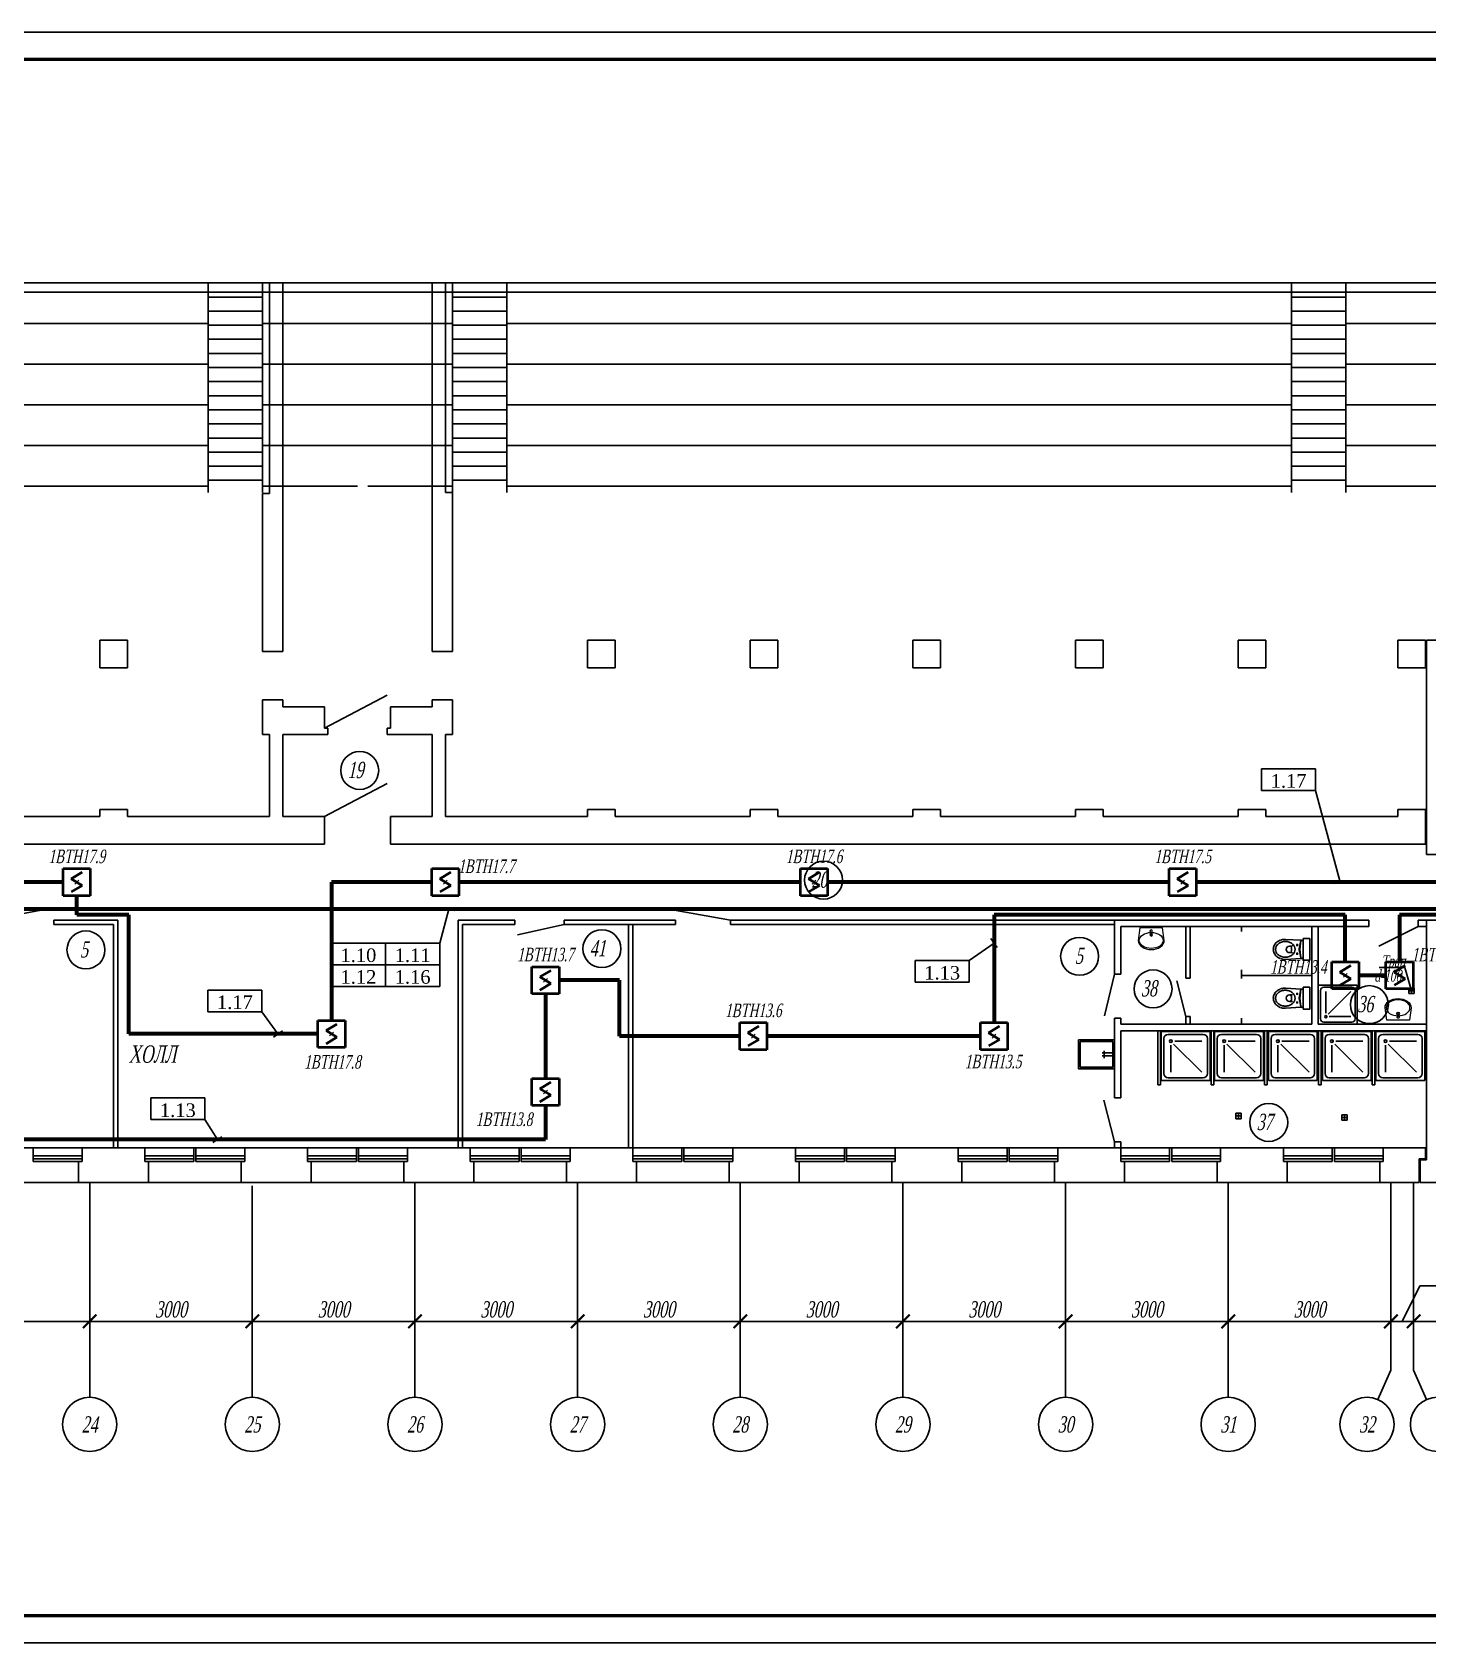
# Model space of a CAD drawing. Extents: x 0 to 1720, y -2086 to 3873.
# Drawn here: x 686.6 to 944, y -298 to -1 of the extents above; entities that cross this region are included whole.
import ezdxf
from ezdxf.enums import TextEntityAlignment as Align

# ---------------------------------------------------------------- set-up
doc = ezdxf.new("R2010")
doc.units = 0
doc.layers.add('EL_DEVICE', color=1, linetype='Continuous', lineweight=40)
doc.layers.add('EL_KABLE', color=9, linetype='Continuous', lineweight=60)
for name, color, linetype in [('EL_DEVICE_NAME', 7, 'Continuous'), ('FORMAT', 134, 'Continuous'), ('OSI', 5, 'Continuous'), ('PLAN', 2, 'Continuous'), ('SYS_PIN', 7, 'Continuous')]:
    doc.layers.add(name, color=color, linetype=linetype)
doc.styles.add('R2_5', font='times.ttf', dxfattribs={"width": 0.65, "oblique": 12, "height": 2.5})
doc.styles.get("Standard").update_dxf_attribs({"font": 'times.ttf'})

# ---------------------------------------------------------------- blocks, each defined once
blk = doc.blocks.new('PS_DAT_SMOKE')
at = {"layer": 'EL_DEVICE'}
for p, q in [((-2.5, 2.5), (2.5, 2.5)), ((-2.5, -2.5), (-2.5, 2.5)), ((1.01, 1.81), (-1.01, 0.61)), ((-1.01, 0.61), (1.01, -0.61)), ((2.5, 2.5), (2.5, -2.5)), ((2.5, -2.5), (-2.5, -2.5)), ((1.01, -0.61), (-1.01, -1.81))]:
    blk.add_line(p, q, dxfattribs=at)
blk = doc.blocks.new('CONNECTOR_SQUARE')
at = {"layer": 'SYS_PIN'}
for p, q in [((-0.35, 0.35), (0.35, -0.35)), ((0.35, 0.35), (-0.35, -0.35))]:
    blk.add_line(p, q, dxfattribs=at)
blk = doc.blocks.new('n')
for points in [[(-6527766, -4118616), (-6527107, -4118616), (-6527107, -4119151), (-6527766, -4119151)], [(-6527735, -4118647), (-6527137, -4118647), (-6527137, -4119120), (-6527735, -4119120)]]:
    blk.add_lwpolyline(points, close=True)
for points in [[(-6527735, -4118854), (-6527544, -4118854)], [(-6527735, -4118910), (-6527544, -4118910)], [(-6527580, -4118817), (-6527580, -4118951)]]:
    blk.add_lwpolyline(points)
blk = doc.blocks.new('PL_SHOWER_TRAY')
for p, q in [((0.45, 0.9), (-0.45, 0.9)), ((-0.45, 0.9), (-0.45, 0)), ((0.45, 0), (0.45, 0.9)), ((-0.4, 0.125), (-0.4, 0.775)), ((-0.325, 0.85), (0.325, 0.85)), ((-0.275, 0.25), (-0.275, 0.75)), ((-0.222, 0.228), (0.3, 0.75)), ((0.4, 0.125), (0.4, 0.775)), ((-0.45, 0), (0.45, 0)), ((-0.325, 0.05), (0.325, 0.05)), ((-0.2, 0.175), (0.3, 0.175))]:
    blk.add_line(p, q)
blk.add_circle((-0.275, 0.175), 0.025)
for centre, start, end in [((-0.325, 0.775), 90, 180), ((0.325, 0.775), 360, 90), ((-0.325, 0.125), 180, 270), ((0.325, 0.125), 270, 360)]:
    blk.add_arc(centre, 0.075, start, end)
blk = doc.blocks.new('PODDON')
at = {"xscale": -1000, "yscale": 1000, "zscale": 1000, "rotation": 270}
blk.add_blockref('PL_SHOWER_TRAY', (-338, -13), dxfattribs=at)
blk = doc.blocks.new('раковина')
at = {"lineweight": 0}
for p, q in [((471040, 84579), (471009, 84347)), ((471029, 84347), (471034, 84376)), ((471034, 84376), (471046, 84404)), ((471459, 84579), (471040, 84579)), ((471040, 84578), (471040, 84578)), ((471046, 84404), (471067, 84429)), ((471067, 84429), (471094, 84451)), ((471094, 84451), (471127, 84470)), ((471127, 84470), (471165, 84483)), ((471165, 84483), (471207, 84492)), ((471207, 84492), (471250, 84495)), ((471231, 84521), (471231, 84525)), ((471233, 84489), (471231, 84521)), ((471236, 84481), (471241, 84439)), ((471239, 84502), (471261, 84502)), ((471239, 84502), (471261, 84502)), ((471239, 84490), (471239, 84502)), ((471250, 84495), (471293, 84492)), ((471259, 84439), (471264, 84481)), ((471261, 84502), (471261, 84490)), ((471267, 84489), (471269, 84521)), ((471269, 84521), (471269, 84525)), ((471293, 84492), (471334, 84483)), ((471334, 84483), (471372, 84470)), ((471372, 84470), (471405, 84451)), ((471405, 84451), (471433, 84429)), ((471433, 84429), (471453, 84404)), ((471453, 84404), (471466, 84376)), ((471489, 84347), (471459, 84579)), ((471459, 84578), (471459, 84578)), ((471466, 84376), (471469, 84347)), ((471009, 84347), (471014, 84314)), ((471014, 84314), (471028, 84283)), ((471028, 84283), (471050, 84253)), ((471034, 84318), (471029, 84347)), ((471046, 84291), (471034, 84318)), ((471067, 84265), (471046, 84291)), ((471050, 84253), (471080, 84228)), ((471094, 84243), (471067, 84265)), ((471080, 84228), (471116, 84207)), ((471127, 84225), (471094, 84243)), ((471116, 84207), (471158, 84191)), ((471165, 84211), (471127, 84225)), ((471158, 84191), (471203, 84182)), ((471207, 84203), (471165, 84211)), ((471203, 84182), (471250, 84179)), ((471250, 84200), (471207, 84203)), ((471293, 84203), (471250, 84200)), ((471250, 84179), (471297, 84182)), ((471334, 84211), (471293, 84203)), ((471297, 84182), (471342, 84191)), ((471372, 84225), (471334, 84211)), ((471342, 84191), (471383, 84207)), ((471405, 84243), (471372, 84225)), ((471383, 84207), (471420, 84228)), ((471433, 84265), (471405, 84243)), ((471420, 84228), (471449, 84253)), ((471453, 84291), (471433, 84265)), ((471449, 84253), (471472, 84283)), ((471466, 84318), (471453, 84291)), ((471469, 84347), (471466, 84318)), ((471472, 84283), (471485, 84314)), ((471485, 84314), (471489, 84347))]:
    blk.add_line(p, q, dxfattribs=at)
for centre, radius, start, end in [((471250, 84452), 24, 0, 180), ((471250, 84452), 24, 180, 0), ((471250, 84522), 20, 339.2856, 200.7144), ((471250, 84522), 19.2, 7.8374, 171.8967), ((471250, 84491), 16.9, 185.1696, 354.8304), ((471250, 84490), 16.9, 185.1696, 354.8304), ((471250, 84490), 10.9, 180, 0), ((471250, 84440), 8.95, 187.1389, 352.8611)]:
    blk.add_arc(centre, radius, start, end, dxfattribs=at)
blk = doc.blocks.new('_ArchTick')
at = {"const_width": 0.15}
blk.add_lwpolyline([(-0.5, -0.5), (0.5, 0.5)], dxfattribs=at)

msp = doc.modelspace()

# ---------------------------------------------------------------- linework, layer by layer
for p, q in [((913.33, -136.81), (923.33, -136.81)), ((913.33, -136.81), (913.33, -140.81)), ((923.33, -136.81), (923.33, -140.81)), ((913.33, -140.81), (923.33, -140.81)), ((927.84, -157.73), (923.33, -140.81)), ((926.87, -157.99), (928.8, -157.47)), ((763.46, -162.73), (761.77, -168.96)), ((764.42, -162.99), (762.49, -162.47)), ((741.77, -168.96), (761.77, -168.96)), ((741.77, -168.96), (741.77, -176.96)), ((751.77, -168.96), (751.77, -176.96)), ((761.77, -168.96), (761.77, -176.96)), ((864, -168.96), (859.44, -172.2)), ((864.58, -169.77), (863.42, -168.14)), ((849.44, -172.2), (859.44, -172.2)), ((849.44, -172.2), (849.44, -176.2)), ((859.44, -172.2), (859.44, -176.2)), ((741.77, -172.96), (761.77, -172.96)), ((718.98, -177.63), (728.98, -177.63)), ((718.98, -177.63), (718.98, -181.63)), ((728.98, -177.63), (728.98, -181.63)), ((741.77, -176.96), (761.77, -176.96)), ((849.44, -176.2), (859.44, -176.2)), ((718.98, -181.63), (728.98, -181.63)), ((731.93, -185.73), (728.98, -181.63)), ((731.12, -186.31), (732.75, -185.14)), ((708.46, -197.53), (718.46, -197.53)), ((708.46, -197.53), (708.46, -201.53)), ((718.46, -197.53), (718.46, -201.53)), ((708.46, -201.53), (718.46, -201.53)), ((720.75, -205.22), (718.46, -201.53)), ((719.9, -205.75), (721.6, -204.7))]:
    msp.add_line(p, q)
at = {"layer": 'EL_KABLE'}
for p, q in [((692.32, -157.73), (629.33, -157.73)), ((694.82, -163.73), (694.82, -160.23)), ((760.31, -157.73), (741.8, -157.73)), ((741.8, -157.73), (741.8, -183.23)), ((828.31, -157.73), (765.31, -157.73)), ((896.3, -157.73), (833.31, -157.73)), ((974.67, -157.73), (901.3, -157.73)), ((1157, -162.73), (159.5, -162.73)), ((1157, -162.73), (337.7, -162.73)), ((1157, -162.73), (344, -162.73)), ((1157, -162.73), (624.45, -162.73)), ((704.4, -163.73), (694.82, -163.73)), ((704.4, -185.73), (704.4, -163.73)), ((928.8, -163.73), (864, -163.73)), ((864, -163.73), (864, -183.63)), ((928.8, -172.43), (928.8, -163.73)), ((1000.12, -163.73), (938.8, -163.73)), ((938.8, -163.73), (938.8, -172.43)), ((936.3, -174.93), (931.3, -174.93)), ((794.94, -175.83), (783.77, -175.83)), ((794.94, -186.13), (794.94, -175.83)), ((781.27, -178.33), (781.27, -193.93)), ((739.3, -185.73), (704.4, -185.73)), ((817.1, -186.13), (794.94, -186.13)), ((861.5, -186.13), (822.1, -186.13)), ((781.27, -198.93), (781.27, -205.22)), ((781.27, -205.22), (679.68, -205.22))]:
    msp.add_line(p, q, dxfattribs=at)
at = {"layer": 'FORMAT'}
msp.add_lwpolyline([(0, -1), (1720.39, -1), (1720.39, -298), (0, -298)], close=True, dxfattribs=at)
at = {"layer": 'FORMAT', "lineweight": 50}
msp.add_lwpolyline([(20, -293), (20, -6), (1715.39, -6), (1715.39, -293)], close=True, dxfattribs=at)
at = {"layer": 'OSI'}
for p, q in [((697.2, -213.13), (697.2, -252.73)), ((697.2, -213.75), (697.2, -239.98)), ((697.2, -213.75), (697.2, -239.98)), ((727.2, -213.75), (727.2, -239.98)), ((727.2, -213.75), (727.2, -239.98)), ((757.2, -213.13), (757.2, -252.73)), ((757.2, -213.75), (757.2, -239.98)), ((757.2, -213.75), (757.2, -239.98)), ((787.2, -213.13), (787.2, -252.73)), ((787.2, -213.75), (787.2, -239.98)), ((787.2, -213.75), (787.2, -239.98)), ((817.2, -213.13), (817.2, -252.73)), ((817.2, -213.75), (817.2, -239.98)), ((817.2, -213.75), (817.2, -239.98)), ((847.2, -213.13), (847.2, -252.73)), ((847.2, -213.75), (847.2, -239.98)), ((847.2, -213.75), (847.2, -239.98)), ((877.2, -213.13), (877.2, -252.73)), ((877.2, -213.75), (877.2, -239.98)), ((877.2, -213.75), (877.2, -239.98)), ((907.2, -213.13), (907.2, -252.73)), ((907.2, -213.75), (907.2, -239.98)), ((907.2, -213.75), (907.2, -239.98)), ((937.2, -213.13), (937.2, -247.73)), ((937.2, -213.75), (937.2, -239.98)), ((937.2, -213.75), (937.2, -239.98)), ((941.4, -213.13), (941.4, -247.73)), ((941.4, -213.75), (941.4, -239.98)), ((941.4, -213.75), (941.4, -239.98)), ((939.3, -238.73), (942.57, -232.17)), ((942.57, -232.17), (949.9, -232.17)), ((665.2, -238.73), (699.2, -238.73)), ((695.2, -238.73), (729.2, -238.73)), ((725.2, -238.73), (759.2, -238.73)), ((755.2, -238.73), (789.2, -238.73)), ((785.2, -238.73), (819.2, -238.73)), ((815.2, -238.73), (849.2, -238.73)), ((845.2, -238.73), (879.2, -238.73)), ((875.2, -238.73), (909.2, -238.73)), ((905.2, -238.73), (939.2, -238.73)), ((935.2, -238.73), (943.4, -238.73)), ((939.4, -238.73), (973.4, -238.73))]:
    msp.add_line(p, q, dxfattribs=at)
at = {"layer": 'OSI', "lineweight": 25}
for p, q in [((697.2, -252.73), (697.2, -237.48)), ((697.2, -252.73), (697.2, -237.48)), ((727.2, -252.73), (727.2, -237.48)), ((727.2, -252.73), (727.2, -237.48)), ((757.2, -252.73), (757.2, -237.48)), ((757.2, -252.73), (757.2, -237.48)), ((787.2, -252.73), (787.2, -237.48)), ((787.2, -252.73), (787.2, -237.48)), ((817.2, -252.73), (817.2, -237.48)), ((817.2, -252.73), (817.2, -237.48)), ((847.2, -252.73), (847.2, -237.48)), ((847.2, -252.73), (847.2, -237.48)), ((877.2, -252.73), (877.2, -237.48)), ((877.2, -252.73), (877.2, -237.48)), ((937.2, -247.73), (934.81, -253.15)), ((941.4, -247.73), (943.79, -253.15))]:
    msp.add_line(p, q, dxfattribs=at)
for centre in [(697.2, -257.73), (727.2, -257.73), (757.2, -257.73), (787.2, -257.73), (817.2, -257.73), (847.2, -257.73), (877.2, -257.73), (907.2, -257.73), (932.8, -257.73), (945.8, -257.73)]:
    msp.add_circle(centre, 5, dxfattribs=at)
at = {"layer": 'PLAN'}
for p, q in [((33, -47.23), (1460.2, -47.23)), ((719.05, -47.23), (719.05, -85.89)), ((729.05, -47.23), (729.05, -85.89)), ((730.35, -86.06), (730.35, -47.23)), ((732.85, -85.89), (732.85, -47.23)), ((760.35, -85.89), (760.35, -47.23)), ((762.85, -85.89), (762.85, -47.23)), ((764.15, -47.23), (764.15, -85.89)), ((774.15, -47.23), (774.15, -85.89)), ((918.9, -47.23), (918.9, -85.89)), ((928.9, -47.23), (928.9, -85.89)), ((37.4, -48.93), (1380.89, -48.93)), ((719.05, -49.83), (729.05, -49.83)), ((764.15, -49.83), (774.15, -49.83)), ((918.9, -49.83), (928.9, -49.83)), ((719.05, -52.43), (729.05, -52.43)), ((764.15, -52.43), (774.15, -52.43)), ((918.9, -52.43), (928.9, -52.43)), ((574.3, -54.73), (719.05, -54.73)), ((719.05, -55.03), (729.05, -55.03)), ((729.05, -54.73), (764.15, -54.73)), ((764.15, -55.03), (774.15, -55.03)), ((774.15, -54.73), (918.9, -54.73)), ((918.9, -55.03), (928.9, -55.03)), ((928.9, -54.73), (1096.2, -54.73)), ((719.05, -57.63), (729.05, -57.63)), ((764.15, -57.63), (774.15, -57.63)), ((918.9, -57.63), (928.9, -57.63)), ((574.3, -62.23), (719.05, -62.23)), ((719.05, -60.23), (729.05, -60.23)), ((729.05, -62.23), (764.15, -62.23)), ((764.15, -60.23), (774.15, -60.23)), ((774.15, -62.23), (918.9, -62.23)), ((918.9, -60.23), (928.9, -60.23)), ((928.9, -62.23), (1096.2, -62.23)), ((719.05, -62.83), (729.05, -62.83)), ((764.15, -62.83), (774.15, -62.83)), ((918.9, -62.83), (928.9, -62.83)), ((719.05, -65.43), (729.05, -65.43)), ((719.05, -68.03), (729.05, -68.03)), ((764.15, -65.43), (774.15, -65.43)), ((764.15, -68.03), (774.15, -68.03)), ((918.9, -65.43), (928.9, -65.43)), ((918.9, -68.03), (928.9, -68.03)), ((574.3, -69.73), (719.05, -69.73)), ((719.05, -70.63), (729.05, -70.63)), ((729.05, -69.73), (764.15, -69.73)), ((764.15, -70.63), (774.15, -70.63)), ((774.15, -69.73), (918.9, -69.73)), ((918.9, -70.63), (928.9, -70.63)), ((928.9, -69.73), (1096.2, -69.73)), ((719.05, -73.23), (729.05, -73.23)), ((764.15, -73.23), (774.15, -73.23)), ((918.9, -73.23), (928.9, -73.23)), ((719.05, -75.83), (729.05, -75.83)), ((764.15, -75.83), (774.15, -75.83)), ((918.9, -75.83), (928.9, -75.83)), ((574.3, -77.23), (719.05, -77.23)), ((719.05, -78.43), (729.05, -78.43)), ((729.05, -77.23), (764.15, -77.23)), ((764.15, -78.43), (774.15, -78.43)), ((774.15, -77.23), (918.9, -77.23)), ((918.9, -78.43), (928.9, -78.43)), ((928.9, -77.23), (1096.2, -77.23)), ((719.05, -81.03), (729.05, -81.03)), ((764.15, -81.03), (774.15, -81.03)), ((918.9, -81.03), (928.9, -81.03)), ((574.3, -84.73), (719.05, -84.73)), ((719.05, -83.63), (729.05, -83.63)), ((729.05, -84.73), (746.6, -84.73)), ((729.05, -115.23), (729.05, -86.06)), ((729.05, -86.06), (730.35, -86.06)), ((732.85, -115.23), (732.85, -85.89)), ((748.51, -84.73), (764.15, -84.73)), ((760.35, -115.23), (760.35, -85.89)), ((762.85, -85.89), (764.15, -85.89)), ((764.15, -83.63), (774.15, -83.63)), ((764.15, -115.23), (764.15, -85.89)), ((774.15, -84.73), (918.9, -84.73)), ((918.9, -83.63), (928.9, -83.63)), ((928.9, -84.73), (1096.2, -84.73)), ((699.05, -113.13), (704.15, -113.13)), ((699.05, -118.23), (699.05, -113.13)), ((704.15, -113.13), (704.15, -118.23)), ((732.85, -115.23), (729.05, -115.23)), ((764.15, -115.23), (760.35, -115.23)), ((789.05, -113.13), (794.15, -113.13)), ((789.05, -118.23), (789.05, -113.13)), ((794.15, -113.13), (794.15, -118.23)), ((819.05, -113.13), (824.15, -113.13)), ((819.05, -118.23), (819.05, -113.13)), ((824.15, -113.13), (824.15, -118.23)), ((849.05, -113.13), (854.15, -113.13)), ((849.05, -118.23), (849.05, -113.13)), ((854.15, -113.13), (854.15, -118.23)), ((879.05, -113.13), (884.15, -113.13)), ((879.05, -118.23), (879.05, -113.13)), ((884.15, -113.13), (884.15, -118.23)), ((909.05, -113.13), (914.15, -113.13)), ((909.05, -118.23), (909.05, -113.13)), ((914.15, -113.13), (914.15, -118.23)), ((938.5, -113.13), (943.6, -113.13)), ((938.5, -118.23), (938.5, -113.13)), ((943.6, -113.13), (943.6, -118.23)), ((943.8, -113.13), (943.8, -152.63)), ((943.8, -113.13), (948.9, -113.13)), ((699.05, -118.23), (704.15, -118.23)), ((789.05, -118.23), (794.15, -118.23)), ((819.05, -118.23), (824.15, -118.23)), ((849.05, -118.23), (854.15, -118.23)), ((879.05, -118.23), (884.15, -118.23)), ((909.05, -118.23), (914.15, -118.23)), ((938.5, -118.23), (943.6, -118.23)), ((729.05, -124.13), (729.05, -130.53)), ((729.05, -124.13), (732.85, -124.13)), ((732.85, -125.43), (732.85, -124.13)), ((740.5, -129.33), (752.08, -123.27)), ((740.5, -129.33), (752.08, -123.27)), ((760.35, -125.43), (760.35, -124.13)), ((764.15, -124.13), (760.35, -124.13)), ((764.15, -124.13), (764.15, -130.53)), ((732.85, -125.43), (740.5, -125.43)), ((740.5, -125.43), (740.5, -129.33)), ((752.7, -125.43), (760.35, -125.43)), ((752.7, -125.43), (752.7, -129.33)), ((729.05, -130.53), (730.35, -130.53)), ((730.35, -145.63), (730.35, -130.53)), ((732.85, -145.63), (732.85, -130.53)), ((732.85, -130.53), (741.15, -130.53)), ((740.5, -129.33), (741.15, -129.33)), ((741.15, -129.33), (741.15, -130.53)), ((752.7, -129.33), (752.05, -129.33)), ((752.05, -129.33), (752.05, -130.53)), ((752.05, -130.53), (760.35, -130.53)), ((760.35, -145.63), (760.35, -130.53)), ((762.85, -145.63), (762.85, -130.53)), ((764.15, -130.53), (762.85, -130.53)), ((740.5, -145.63), (752.08, -139.57)), ((740.5, -145.63), (752.08, -139.57)), ((699.05, -145.63), (699.05, -144.33)), ((699.05, -144.33), (704.15, -144.33)), ((704.15, -144.33), (704.15, -145.63)), ((789.05, -145.63), (789.05, -144.33)), ((789.05, -144.33), (794.15, -144.33)), ((794.15, -144.33), (794.15, -145.63)), ((819.05, -145.63), (819.05, -144.33)), ((819.05, -144.33), (824.15, -144.33)), ((824.15, -144.33), (824.15, -145.63)), ((849.05, -145.63), (849.05, -144.33)), ((849.05, -144.33), (854.15, -144.33)), ((854.15, -144.33), (854.15, -145.63)), ((879.05, -145.63), (879.05, -144.33)), ((879.05, -144.33), (884.15, -144.33)), ((884.15, -144.33), (884.15, -145.63)), ((909.05, -145.63), (909.05, -144.33)), ((909.05, -144.33), (914.15, -144.33)), ((914.15, -144.33), (914.15, -145.63)), ((938.5, -145.63), (938.5, -144.33)), ((938.5, -144.33), (943.6, -144.33)), ((943.6, -144.33), (943.6, -150.73)), ((699.05, -145.63), (674.15, -145.63)), ((730.35, -145.63), (704.15, -145.63)), ((740.5, -145.63), (732.85, -145.63)), ((740.5, -145.63), (740.5, -150.73)), ((760.35, -145.63), (752.7, -145.63)), ((752.7, -145.63), (752.7, -150.73)), ((789.05, -145.63), (762.85, -145.63)), ((819.05, -145.63), (794.15, -145.63)), ((849.05, -145.63), (824.15, -145.63)), ((879.05, -145.63), (854.15, -145.63)), ((909.05, -145.63), (884.15, -145.63)), ((938.5, -145.63), (914.15, -145.63)), ((740.5, -150.73), (639.05, -150.73)), ((943.6, -150.73), (752.7, -150.73)), ((943.8, -152.63), (947.6, -152.63)), ((678.51, -164.73), (690.19, -162.56)), ((815.37, -164.73), (805.36, -162.99)), ((702.4, -164.73), (690.6, -164.73)), ((690.6, -165.53), (690.6, -164.73)), ((701.6, -165.53), (690.6, -165.53)), ((701.6, -165.53), (701.6, -206.73)), ((702.4, -164.73), (702.4, -206.73)), ((775.63, -164.73), (765.14, -164.73)), ((765.14, -206.73), (765.14, -164.73)), ((775.63, -165.53), (765.94, -165.53)), ((765.94, -206.73), (765.94, -165.53)), ((775.63, -165.53), (775.63, -164.73)), ((784.73, -165.53), (776.12, -167.44)), ((792.4, -164.73), (784.73, -164.73)), ((784.73, -164.73), (798.63, -164.73)), ((784.73, -165.53), (784.73, -164.73)), ((784.73, -165.53), (784.73, -164.73)), ((805.27, -165.53), (784.73, -165.53)), ((784.73, -165.53), (796.6, -165.53)), ((791.6, -164.73), (805.27, -164.73)), ((796.6, -165.53), (796.6, -206.73)), ((796.6, -206.73), (796.6, -165.53)), ((797.4, -165.53), (797.4, -206.73)), ((797.4, -206.73), (797.4, -165.53)), ((797.4, -165.53), (798.63, -165.53)), ((805.27, -165.53), (805.27, -164.73)), ((815.37, -164.73), (902, -164.73)), ((815.37, -165.53), (815.37, -164.73)), ((815.37, -165.53), (815.37, -164.73)), ((816.6, -165.53), (815.37, -165.53)), ((816.6, -165.53), (886.2, -165.53)), ((886.2, -166.93), (886.2, -164.73)), ((886.2, -164.73), (933.12, -164.73)), ((886.2, -174.71), (886.2, -165.53)), ((887.4, -165.93), (929, -165.93)), ((887.4, -166.93), (887.4, -165.93)), ((899.4, -175.43), (899.4, -165.93)), ((900.2, -175.43), (900.2, -165.93)), ((909.62, -166.83), (909.62, -165.93)), ((922.6, -165.93), (922.6, -183.93)), ((923.8, -165.93), (923.8, -183.93)), ((923.8, -165.93), (933.12, -165.93)), ((929, -165.93), (933.12, -165.93)), ((933.12, -164.73), (933.12, -165.93)), ((942.22, -165.93), (935, -169.51)), ((942.22, -164.73), (943.8, -164.73)), ((942.22, -164.73), (942.22, -165.93)), ((942.22, -165.93), (943.8, -165.93)), ((942.22, -165.93), (943.8, -165.93)), ((943.8, -164.73), (943.8, -206.73)), ((943.8, -164.73), (947.6, -164.73)), ((887.4, -174.71), (887.4, -166.93)), ((920.64, -168.45), (917.77, -168.28)), ((919.93, -169.53), (919.93, -169.13)), ((920.29, -170.06), (920.62, -168.47)), ((920.43, -170.1), (920.62, -168.47)), ((920.84, -168.47), (920.64, -168.45)), ((921.03, -168.13), (921.03, -172.13)), ((921.03, -168.13), (921.03, -172.13)), ((922.23, -168.13), (921.03, -168.13)), ((922.23, -168.13), (921.03, -168.13)), ((921.03, -171.59), (921.03, -168.67)), ((922.23, -168.13), (922.23, -172.13)), ((917.77, -171.97), (920.64, -171.8)), ((918.58, -169.53), (918.48, -169.53)), ((918.58, -170.73), (918.48, -170.73)), ((918.93, -169.53), (918.58, -169.53)), ((918.93, -170.73), (918.58, -170.73)), ((918.88, -170.43), (918.88, -169.83)), ((920.13, -169.33), (919.73, -169.33)), ((920.13, -170.93), (919.73, -170.93)), ((919.93, -170.73), (919.93, -171.13)), ((920.29, -170.2), (920.63, -171.8)), ((920.43, -170.15), (920.62, -171.79)), ((920.64, -171.8), (920.84, -171.79)), ((922.23, -172.13), (921.03, -172.13)), ((922.23, -172.13), (921.03, -172.13)), ((884.38, -182.39), (886.2, -174.71)), ((886.2, -174.71), (887.4, -174.71)), ((899.4, -175.43), (899.4, -175.18)), ((900.2, -175.43), (900.2, -175.18)), ((900.2, -175.43), (900.2, -175.18)), ((909.62, -175.53), (909.62, -173.93)), ((909.62, -174.93), (922.6, -174.93)), ((935.03, -173.48), (939.78, -173.48)), ((939.78, -173.48), (940.99, -177.77)), ((897.75, -175.91), (899.4, -182.53)), ((899.4, -175.43), (900.2, -175.43)), ((920.64, -177.45), (917.77, -177.28)), ((919.93, -178.53), (919.93, -178.13)), ((920.29, -179.06), (920.62, -177.47)), ((920.43, -179.1), (920.62, -177.47)), ((920.84, -177.47), (920.64, -177.45)), ((921.03, -177.13), (921.03, -181.13)), ((921.03, -177.13), (921.03, -181.13)), ((922.23, -177.13), (921.03, -177.13)), ((922.23, -177.13), (921.03, -177.13)), ((921.03, -180.59), (921.03, -177.67)), ((922.23, -177.13), (922.23, -181.13)), ((940.49, -178.27), (940.49, -177.27)), ((940.49, -177.27), (941.49, -177.27)), ((940.49, -178.27), (940.49, -177.27)), ((940.49, -177.27), (941.49, -177.27)), ((940.49, -177.77), (941.49, -177.77)), ((940.49, -177.77), (941.49, -177.77)), ((940.99, -178.27), (940.99, -177.27)), ((940.99, -178.27), (940.99, -177.27)), ((941.49, -178.27), (941.49, -177.27)), ((941.49, -178.27), (941.49, -177.27)), ((917.77, -180.97), (920.64, -180.8)), ((918.58, -178.53), (918.48, -178.53)), ((918.58, -179.73), (918.48, -179.73)), ((918.93, -178.53), (918.58, -178.53)), ((918.93, -179.73), (918.58, -179.73)), ((918.88, -179.43), (918.88, -178.83)), ((920.13, -178.33), (919.73, -178.33)), ((920.13, -179.93), (919.73, -179.93)), ((919.93, -179.73), (919.93, -180.13)), ((920.29, -179.2), (920.63, -180.8)), ((920.43, -179.15), (920.62, -180.79)), ((920.64, -180.8), (920.84, -180.79)), ((922.23, -181.13), (921.03, -181.13)), ((922.23, -181.13), (921.03, -181.13)), ((940.49, -178.27), (941.49, -178.27)), ((940.49, -178.27), (941.49, -178.27)), ((886.2, -183.93), (886.2, -182.81)), ((886.2, -182.81), (887.4, -182.81)), ((886.2, -197.51), (886.2, -183.93)), ((887.4, -183.93), (887.4, -182.81)), ((922.6, -183.93), (887.4, -183.93)), ((899.4, -183.93), (899.4, -182.53)), ((899.4, -182.53), (900.2, -182.53)), ((900.2, -183.93), (900.2, -182.53)), ((900.2, -183.93), (900.2, -182.53)), ((909.62, -183.73), (909.62, -182.83)), ((943.8, -183.93), (923.8, -183.93)), ((943.8, -185.13), (887.4, -185.13)), ((887.4, -197.51), (887.4, -185.13)), ((894.2, -195.13), (894.2, -185.13)), ((894.7, -195.13), (894.7, -185.13)), ((904.04, -195.13), (904.04, -185.13)), ((904.54, -195.13), (904.54, -185.13)), ((913.89, -195.13), (913.89, -185.13)), ((913.89, -195.13), (913.89, -185.13)), ((914.39, -195.13), (914.39, -185.13)), ((914.39, -195.13), (914.39, -185.13)), ((923.86, -195.13), (923.86, -185.13)), ((923.86, -195.13), (923.86, -185.13)), ((924.36, -195.13), (924.36, -185.13)), ((924.36, -195.13), (924.36, -185.13)), ((933.75, -195.13), (933.75, -185.13)), ((933.75, -195.13), (933.75, -185.13)), ((934.25, -195.13), (934.25, -185.13)), ((934.25, -195.13), (934.25, -185.13)), ((894.45, -195.13), (894.2, -195.13)), ((894.45, -195.13), (894.7, -195.13)), ((904.29, -195.13), (904.04, -195.13)), ((904.29, -195.13), (904.54, -195.13)), ((914.14, -195.13), (913.89, -195.13)), ((914.14, -195.13), (913.89, -195.13)), ((914.14, -195.13), (914.39, -195.13)), ((914.14, -195.13), (914.39, -195.13)), ((924.11, -195.13), (923.86, -195.13)), ((924.11, -195.13), (923.86, -195.13)), ((924.11, -195.13), (924.36, -195.13)), ((924.11, -195.13), (924.36, -195.13)), ((934, -195.13), (933.75, -195.13)), ((934, -195.13), (933.75, -195.13)), ((934, -195.13), (934.25, -195.13)), ((934, -195.13), (934.25, -195.13)), ((884.28, -197.92), (886.2, -205.61)), ((886.2, -197.51), (887.4, -197.51)), ((908.58, -201.35), (908.58, -200.35)), ((908.58, -200.35), (909.58, -200.35)), ((908.58, -200.85), (909.58, -200.85)), ((908.58, -201.35), (909.58, -201.35)), ((909.08, -201.35), (909.08, -200.35)), ((909.58, -201.35), (909.58, -200.35)), ((928.13, -201.62), (928.13, -200.62)), ((928.13, -200.62), (929.13, -200.62)), ((928.13, -201.12), (929.13, -201.12)), ((928.13, -201.62), (929.13, -201.62)), ((928.63, -201.62), (928.63, -200.62)), ((929.13, -201.62), (929.13, -200.62)), ((677.4, -206.73), (695.8, -206.73)), ((686.8, -206.73), (686.8, -209.23)), ((695.8, -206.73), (707.4, -206.73)), ((695.8, -209.23), (695.8, -206.73)), ((707.4, -209.23), (707.4, -206.73)), ((707.4, -206.73), (725.8, -206.73)), ((716.4, -206.73), (716.4, -209.23)), ((716.8, -206.73), (716.8, -209.23)), ((725.8, -206.73), (737.4, -206.73)), ((725.8, -209.23), (725.8, -206.73)), ((737.4, -209.23), (737.4, -206.73)), ((737.4, -206.73), (755.8, -206.73)), ((746.4, -206.73), (746.4, -209.23)), ((746.8, -206.73), (746.8, -209.23)), ((755.8, -206.73), (767.4, -206.73)), ((755.8, -209.23), (755.8, -206.73)), ((767.4, -209.23), (767.4, -206.73)), ((767.4, -206.73), (785.8, -206.73)), ((771.43, -206.73), (789.83, -206.73)), ((776.4, -206.73), (776.4, -209.23)), ((776.8, -206.73), (776.8, -209.23)), ((785.8, -206.73), (797.4, -206.73)), ((785.8, -209.23), (785.8, -206.73)), ((797.4, -209.23), (797.4, -206.73)), ((797.4, -206.73), (815.8, -206.73)), ((806.4, -206.73), (806.4, -209.23)), ((806.8, -206.73), (806.8, -209.23)), ((815.8, -206.73), (827.4, -206.73)), ((815.8, -209.23), (815.8, -206.73)), ((827.4, -209.23), (827.4, -206.73)), ((827.4, -206.73), (845.8, -206.73)), ((836.4, -206.73), (836.4, -209.23)), ((836.8, -206.73), (836.8, -209.23)), ((845.8, -206.73), (857.4, -206.73)), ((845.8, -209.23), (845.8, -206.73)), ((857.4, -209.23), (857.4, -206.73)), ((857.4, -206.73), (875.8, -206.73)), ((866.4, -206.73), (866.4, -209.23)), ((866.8, -206.73), (866.8, -209.23)), ((875.8, -206.73), (887.4, -206.73)), ((875.8, -209.23), (875.8, -206.73)), ((886.2, -206.73), (886.2, -205.61)), ((886.2, -205.61), (887.4, -205.61)), ((887.4, -206.73), (887.4, -205.61)), ((887.4, -209.23), (887.4, -206.73)), ((887.4, -206.73), (905.8, -206.73)), ((896.4, -206.73), (896.4, -209.23)), ((896.8, -206.73), (896.8, -209.23)), ((905.8, -206.73), (917.4, -206.73)), ((905.8, -209.23), (905.8, -206.73)), ((917.4, -209.23), (917.4, -206.73)), ((917.4, -206.73), (935.8, -206.73)), ((926.4, -206.73), (926.4, -209.23)), ((926.8, -206.73), (926.8, -209.23)), ((935.8, -206.73), (943.6, -206.73)), ((935.8, -209.23), (935.8, -206.73)), ((943.6, -208.73), (943.6, -206.73)), ((943.8, -208.93), (943.8, -206.73)), ((695.8, -208.23), (686.8, -208.23)), ((695.8, -208.73), (686.8, -208.73)), ((695.15, -209.23), (686.8, -209.23)), ((695.15, -213.13), (695.15, -209.23)), ((695.15, -209.23), (695.8, -209.23)), ((716.4, -208.23), (707.4, -208.23)), ((716.4, -208.73), (707.4, -208.73)), ((708.05, -209.23), (707.4, -209.23)), ((708.05, -213.13), (708.05, -209.23)), ((716.4, -209.23), (708.05, -209.23)), ((725.8, -208.23), (716.8, -208.23)), ((725.8, -208.73), (716.8, -208.73)), ((725.15, -209.23), (716.8, -209.23)), ((725.15, -213.13), (725.15, -209.23)), ((725.15, -209.23), (725.8, -209.23)), ((746.4, -208.23), (737.4, -208.23)), ((746.4, -208.73), (737.4, -208.73)), ((738.05, -209.23), (737.4, -209.23)), ((738.05, -213.13), (738.05, -209.23)), ((746.4, -209.23), (738.05, -209.23)), ((755.8, -208.23), (746.8, -208.23)), ((755.8, -208.73), (746.8, -208.73)), ((755.15, -209.23), (746.8, -209.23)), ((755.15, -213.13), (755.15, -209.23)), ((755.15, -209.23), (755.8, -209.23)), ((776.4, -208.23), (767.4, -208.23)), ((776.4, -208.73), (767.4, -208.73)), ((768.05, -209.23), (767.4, -209.23)), ((768.05, -213.13), (768.05, -209.23)), ((776.4, -209.23), (768.05, -209.23)), ((785.8, -208.23), (776.8, -208.23)), ((785.8, -208.73), (776.8, -208.73)), ((785.15, -209.23), (776.8, -209.23)), ((785.15, -213.13), (785.15, -209.23)), ((785.15, -209.23), (785.8, -209.23)), ((806.4, -208.23), (797.4, -208.23)), ((806.4, -208.73), (797.4, -208.73)), ((798.05, -209.23), (797.4, -209.23)), ((798.05, -213.13), (798.05, -209.23)), ((806.4, -209.23), (798.05, -209.23)), ((815.8, -208.23), (806.8, -208.23)), ((815.8, -208.73), (806.8, -208.73)), ((815.15, -209.23), (806.8, -209.23)), ((815.15, -213.13), (815.15, -209.23)), ((815.15, -209.23), (815.8, -209.23)), ((836.4, -208.23), (827.4, -208.23)), ((836.4, -208.73), (827.4, -208.73)), ((828.05, -209.23), (827.4, -209.23)), ((828.05, -213.13), (828.05, -209.23)), ((836.4, -209.23), (828.05, -209.23)), ((845.8, -208.23), (836.8, -208.23)), ((845.8, -208.73), (836.8, -208.73)), ((845.15, -209.23), (836.8, -209.23)), ((845.15, -213.13), (845.15, -209.23)), ((845.15, -209.23), (845.8, -209.23)), ((866.4, -208.23), (857.4, -208.23)), ((866.4, -208.73), (857.4, -208.73)), ((858.05, -209.23), (857.4, -209.23)), ((858.05, -213.13), (858.05, -209.23)), ((866.4, -209.23), (858.05, -209.23)), ((875.8, -208.23), (866.8, -208.23)), ((875.8, -208.73), (866.8, -208.73)), ((875.15, -209.23), (866.8, -209.23)), ((875.15, -213.13), (875.15, -209.23)), ((875.15, -209.23), (875.8, -209.23)), ((896.4, -208.23), (887.4, -208.23)), ((896.4, -208.73), (887.4, -208.73)), ((888.05, -209.23), (887.4, -209.23)), ((888.05, -213.13), (888.05, -209.23)), ((896.4, -209.23), (888.05, -209.23)), ((905.8, -208.23), (896.8, -208.23)), ((905.8, -208.73), (896.8, -208.73)), ((905.15, -209.23), (896.8, -209.23)), ((905.15, -213.13), (905.15, -209.23)), ((905.15, -209.23), (905.8, -209.23)), ((926.4, -208.23), (917.4, -208.23)), ((926.4, -208.73), (917.4, -208.73)), ((918.05, -209.23), (917.4, -209.23)), ((918.05, -213.13), (918.05, -209.23)), ((926.4, -209.23), (918.05, -209.23)), ((935.8, -208.23), (926.8, -208.23)), ((935.8, -208.73), (926.8, -208.73)), ((935.15, -209.23), (926.8, -209.23)), ((935.15, -213.13), (935.15, -209.23)), ((935.15, -209.23), (935.8, -209.23)), ((942.4, -208.73), (943.6, -208.73)), ((942.4, -208.73), (942.4, -213.13)), ((942.6, -208.93), (942.6, -213.13)), ((942.6, -208.93), (943.8, -208.93)), ((678.05, -213.13), (695.15, -213.13)), ((708.05, -213.13), (695.15, -213.13)), ((708.05, -213.13), (725.15, -213.13)), ((738.05, -213.13), (725.15, -213.13)), ((738.05, -213.13), (755.15, -213.13)), ((768.05, -213.13), (755.15, -213.13)), ((768.05, -213.13), (785.15, -213.13)), ((798.05, -213.13), (785.15, -213.13)), ((798.05, -213.13), (815.15, -213.13)), ((828.05, -213.13), (815.15, -213.13)), ((828.05, -213.13), (845.15, -213.13)), ((858.05, -213.13), (845.15, -213.13)), ((858.05, -213.13), (875.15, -213.13)), ((888.05, -213.13), (875.15, -213.13)), ((888.05, -213.13), (905.15, -213.13)), ((918.05, -213.13), (905.15, -213.13)), ((918.05, -213.13), (935.15, -213.13)), ((942.4, -213.13), (935.15, -213.13)), ((952.25, -213.13), (942.6, -213.13))]:
    msp.add_line(p, q, dxfattribs=at)
for centre, radius in [((747.01, -137.14), 3.5), ((832.56, -157.36), 3.5), ((696.51, -170.23), 3.5), ((791.67, -170), 3.5), ((879.79, -171.41), 3.5), ((919.93, -169.33), 0.1), ((919.93, -170.93), 0.1), ((893.34, -177.41), 3.5), ((933.24, -180.32), 3.5), ((919.93, -178.33), 0.1), ((919.93, -179.93), 0.1), ((914.68, -202.05), 3.5)]:
    msp.add_circle(centre, radius, dxfattribs=at)
for centre, radius, start, end in [((917.39, -170.23), 1.88, 131.3785, 154.8176), ((917.4, -170.28), 1.52, 128.8534, 152.7879), ((917.53, -170.4), 2.1, 110.0471, 131.3785), ((917.6, -170.52), 1.83, 108.4524, 128.8534), ((917.63, -170.66), 2.38, 90, 110.0471), ((917.73, -170.9), 2.23, 90, 108.4524), ((917.63, -170.66), 2.38, 86.5615, 90), ((917.73, -170.9), 2.23, 71.5476, 90), ((917.85, -170.52), 1.83, 51.1466, 71.5476), ((918.05, -170.28), 1.52, 27.2121, 51.1466), ((920.64, -168.47), 0.0186, 86.5615, 168.1909), ((920.83, -168.67), 0.2, 360, 86.5615), ((917.16, -170.13), 1.64, 154.8176, 180), ((917.16, -170.13), 1.64, 180, 205.1824), ((917.39, -170.02), 1.88, 205.1824, 228.6215), ((917.1, -170.13), 1.18, 152.7879, 180), ((917.1, -170.13), 1.18, 180, 207.2121), ((917.4, -169.97), 1.52, 207.2121, 231.1466), ((917.53, -169.86), 2.1, 228.6215, 249.9529), ((917.6, -169.73), 1.83, 231.1466, 251.5476), ((917.63, -169.6), 2.38, 249.9529, 270), ((917.73, -169.35), 2.23, 251.5476, 270), ((917.63, -169.6), 2.38, 270, 273.4385), ((917.73, -169.35), 2.23, 270, 288.4524), ((918.48, -170.13), 0.6, 90, 270), ((917.85, -169.73), 1.83, 288.4524, 308.8534), ((918.58, -169.83), 0.3, 0, 90), ((918.58, -170.43), 0.3, 270, 0), ((918.93, -169.43), 0.1, 270, 0), ((918.93, -170.83), 0.1, 0, 90), ((918.05, -169.97), 1.52, 308.8534, 332.7879), ((918.35, -170.13), 1.18, 360, 27.2121), ((918.35, -170.13), 1.18, 332.7879, 0), ((920.63, -170.13), 0.343, 168.1909, 191.8091), ((920.63, -170.13), 0.199, 173.1871, 186.8129), ((920.64, -171.78), 0.0186, 191.8091, 273.4385), ((920.83, -171.59), 0.2, 273.4385, 360), ((917.39, -179.23), 1.88, 131.3785, 154.8176), ((917.4, -179.28), 1.52, 128.8534, 152.7879), ((917.53, -179.4), 2.1, 110.0471, 131.3785), ((917.6, -179.52), 1.83, 108.4524, 128.8534), ((917.63, -179.66), 2.38, 90, 110.0471), ((917.73, -179.9), 2.23, 90, 108.4524), ((917.63, -179.66), 2.38, 86.5615, 90), ((917.73, -179.9), 2.23, 71.5476, 90), ((917.85, -179.52), 1.83, 51.1466, 71.5476), ((918.05, -179.28), 1.52, 27.2121, 51.1466), ((920.64, -177.47), 0.0186, 86.5615, 168.1909), ((920.83, -177.67), 0.2, 360, 86.5615), ((917.16, -179.13), 1.64, 154.8176, 180), ((917.16, -179.13), 1.64, 180, 205.1824), ((917.39, -179.02), 1.88, 205.1824, 228.6215), ((917.1, -179.13), 1.18, 152.7879, 180), ((917.1, -179.13), 1.18, 180, 207.2121), ((917.4, -178.97), 1.52, 207.2121, 231.1466), ((917.53, -178.86), 2.1, 228.6215, 249.9529), ((917.6, -178.73), 1.83, 231.1466, 251.5476), ((917.63, -178.6), 2.38, 249.9529, 270), ((917.73, -178.35), 2.23, 251.5476, 270), ((917.63, -178.6), 2.38, 270, 273.4385), ((917.73, -178.35), 2.23, 270, 288.4524), ((918.48, -179.13), 0.6, 90, 270), ((917.85, -178.73), 1.83, 288.4524, 308.8534), ((918.58, -178.83), 0.3, 0, 90), ((918.58, -179.43), 0.3, 270, 0), ((918.93, -178.43), 0.1, 270, 0), ((918.93, -179.83), 0.1, 0, 90), ((918.05, -178.97), 1.52, 308.8534, 332.7879), ((918.35, -179.13), 1.18, 360, 27.2121), ((918.35, -179.13), 1.18, 332.7879, 0), ((920.63, -179.13), 0.343, 168.1909, 191.8091), ((920.63, -179.13), 0.199, 173.1871, 186.8129), ((920.64, -180.78), 0.0186, 191.8091, 273.4385), ((920.83, -180.59), 0.2, 273.4385, 360)]:
    msp.add_arc(centre, radius, start, end, dxfattribs=at)

# ---------------------------------------------------------------- block references
for name, p in [('PS_DAT_SMOKE', (694.82, -157.73)), ('CONNECTOR_SQUARE', (694.82, -157.73)), ('PS_DAT_SMOKE', (762.81, -157.73)), ('CONNECTOR_SQUARE', (762.81, -157.73)), ('PS_DAT_SMOKE', (830.81, -157.73)), ('CONNECTOR_SQUARE', (830.81, -157.73)), ('PS_DAT_SMOKE', (898.8, -157.73)), ('CONNECTOR_SQUARE', (898.8, -157.73)), ('PS_DAT_SMOKE', (781.27, -175.83)), ('PS_DAT_SMOKE', (928.8, -174.93)), ('CONNECTOR_SQUARE', (928.8, -174.93)), ('PS_DAT_SMOKE', (938.8, -174.93)), ('CONNECTOR_SQUARE', (938.8, -174.93)), ('CONNECTOR_SQUARE', (781.27, -175.83)), ('PS_DAT_SMOKE', (741.8, -185.73)), ('PS_DAT_SMOKE', (819.6, -186.13)), ('PS_DAT_SMOKE', (864, -186.13)), ('CONNECTOR_SQUARE', (741.8, -185.73)), ('CONNECTOR_SQUARE', (819.6, -186.13)), ('CONNECTOR_SQUARE', (864, -186.13)), ('PS_DAT_SMOKE', (781.27, -196.43)), ('CONNECTOR_SQUARE', (781.27, -196.43))]:
    msp.add_blockref(name, p)
at = {"layer": 'OSI', "xscale": 2.5, "yscale": 2.5, "zscale": 2.5}
for p in [(697.2, -238.73), (727.2, -238.73), (757.2, -238.73), (787.2, -238.73), (817.2, -238.73), (847.2, -238.73), (877.2, -238.73), (907.2, -238.73), (937.2, -238.73), (941.4, -238.73)]:
    msp.add_blockref('_ArchTick', p, dxfattribs=at)
at = {"layer": 'OSI', "xscale": 2.5, "yscale": 2.5, "zscale": 2.5, "rotation": 180}
for p in [(697.2, -238.73), (727.2, -238.73), (757.2, -238.73), (787.2, -238.73), (817.2, -238.73), (847.2, -238.73), (877.2, -238.73), (907.2, -238.73), (937.2, -238.73), (941.4, -238.73)]:
    msp.add_blockref('_ArchTick', p, dxfattribs=at)
at = {"layer": 'PLAN'}
for name, p, xscale, yscale, zscale in [('раковина', (-3819.49, -1011.95), 0.01, 0.01, 0.01), ('PODDON', (926.51, -180.22), 0.008, 0.008, 0.008), ('n', (-64391.46, 40999.34), -0.01, 0.01, 0.01)]:
    msp.add_blockref(name, p, dxfattribs=dict(at, xscale=xscale, yscale=yscale, zscale=zscale))
at = {"layer": 'PLAN', "yscale": 0.01, "zscale": 0.01}
for name, p, xscale, rotation in [('раковина', (-3773.97, 662.58), -0.01, 180), ('PODDON', (899.48, -188.68), 0.01, 270), ('PODDON', (909.32, -188.68), 0.01, 270), ('PODDON', (919.24, -188.68), 0.01, 270), ('PODDON', (929.19, -188.68), 0.01, 270), ('PODDON', (939.08, -188.68), 0.01, 270)]:
    msp.add_blockref(name, p, dxfattribs=dict(at, xscale=xscale, rotation=rotation))

# ---------------------------------------------------------------- texts
at = {"char_height": 2.5, "attachment_point": 2, "line_spacing_factor": 0.96}
for s, insert in [('1.17', (918.33, -137.81)), ('1.10', (746.77, -169.96)), ('1.11', (756.77, -169.96)), ('1.12', (746.77, -173.96)), ('1.16', (756.77, -173.96)), ('1.13', (854.44, -173.2)), ('1.17', (723.98, -178.63)), ('1.13', (713.46, -198.53))]:
    msp.add_mtext(s, dxfattribs=dict(at, insert=insert))
at = {"layer": 'EL_DEVICE_NAME', "style": 'R2_5', "oblique": 12, "width": 0.65}
for s, p in [('1BTH17.9', (694.82, -154.23)), ('1BTH17.7', (770.38, -156.05)), ('1BTH17.6', (830.81, -154.23)), ('1BTH17.5', (898.8, -154.23)), ('1BTH13.7', (781.27, -172.33)), ('1BTH13.4', (920.13, -174.62)), ('1BTH13.3', (946.25, -172.35)), ('1BTH13.6', (819.6, -182.63)), ('1BTH17.8', (741.98, -192.12)), ('1BTH13.5', (863.83, -192.06)), ('1BTH13.8', (773.64, -202.7))]:
    msp.add_text(s, height=2.5, dxfattribs=at).set_placement(p, align=Align.CENTER)
at = {"layer": 'OSI', "lineweight": 25, "style": 'R2_5', "oblique": 12, "width": 0.65}
for s, p in [('24', (697.2, -257.73)), ('25', (727.2, -257.73)), ('26', (757.2, -257.73)), ('27', (787.2, -257.73)), ('28', (817.2, -257.73)), ('29', (847.2, -257.73)), ('30', (877.2, -257.73)), ('31', (907.2, -257.73)), ('32', (932.8, -257.73))]:
    msp.add_text(s, height=3, dxfattribs=at).set_placement(p, align=Align.MIDDLE_CENTER)
at = {"layer": 'OSI', "char_height": 3, "attachment_point": 5, "style": 'R2_5'}
for insert in [(712.2, -236.54), (742.2, -236.54), (772.2, -236.54), (802.2, -236.54), (832.2, -236.54), (862.2, -236.54), (892.2, -236.54), (922.2, -236.54)]:
    msp.add_mtext('3000', dxfattribs=dict(at, insert=insert))
at = {"layer": 'PLAN', "style": 'R2_5', "oblique": 12, "width": 0.65}
for s, height, p in [('19', 3, (744.77, -138.54)), ('20', 3, (830.31, -158.77)), ('5', 3, (695.41, -171.64)), ('41', 3, (789.42, -171.4)), ('5', 3, (878.91, -172.81)), ('Трап', 2.177, (935.42, -173.39)), ('d-100', 2.177, (934.15, -176.08)), ('38', 3, (891.1, -178.81)), ('36', 3, (930.99, -181.72)), ('ХОЛЛ', 3.2, (704.38, -191.04)), ('37', 3, (912.43, -203.45))]:
    msp.add_text(s, height=height, dxfattribs=at).set_placement(p)

doc.saveas('drawing.dxf')
